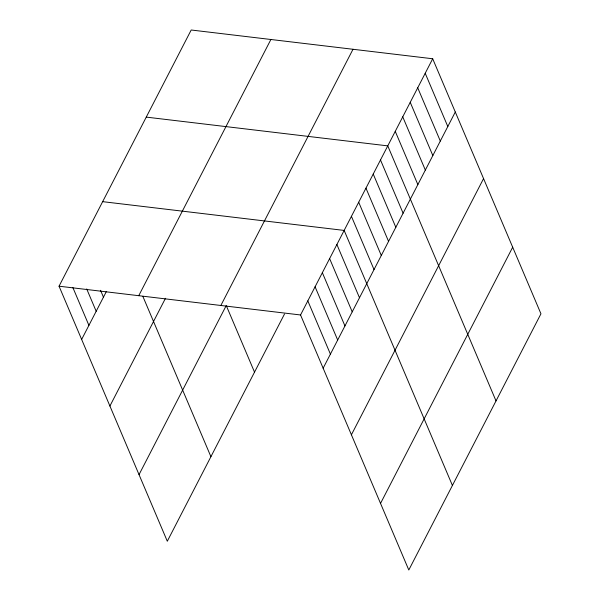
<?xml version="1.0" encoding="UTF-8"?>
<svg xmlns="http://www.w3.org/2000/svg" width="600" height="600" viewBox="0 0 600 600"><rect width="100%" height="100%" fill="white"/><g stroke="black" fill="none" stroke-linecap="round" stroke-linejoin="round"><path stroke-width="0.9" d="M284.475 314.07L167.303 541.237L59.047 286.2L191.197 30L432.697 58.762L540.952 313.8L408.803 570L300.548 314.97L432.697 58.762M81.645 339.442L106.448 291.368M138.743 295.695L270.892 39.495M109.913 406.035L165.495 298.275M220.853 305.475L353.002 49.275M139.035 474.645L226.252 305.55L254.52 372.142M323.145 368.205L455.295 112.005M351.413 434.798L483.562 178.597M380.535 503.408L512.685 247.208M146.265 117.113L387.765 145.875L496.02 400.905M102.66 201.653L344.16 230.423L452.415 485.452M59.047 286.2L300.548 314.97M425.213 73.282L447.81 126.525M417.72 87.802L440.317 141.045M410.235 102.323L432.832 155.558M402.743 116.835L425.34 170.078M395.257 131.355L417.855 184.597M380.498 159.968L403.095 213.202M373.23 174.06L395.827 227.295M365.962 188.145L388.56 241.388M358.695 202.237L381.293 255.48M351.428 216.33L374.025 269.572M336.885 244.515L359.49 297.75M329.618 258.6L352.222 311.843M322.35 272.692L344.947 325.935M315.082 286.785L337.68 340.028M307.815 300.877L330.413 354.12M142.92 296.513L210.915 456.69M100.538 290.303L103.448 297.173M86.707 288.938L96.18 311.257M72.877 287.565L88.912 325.35"/></g></svg>
